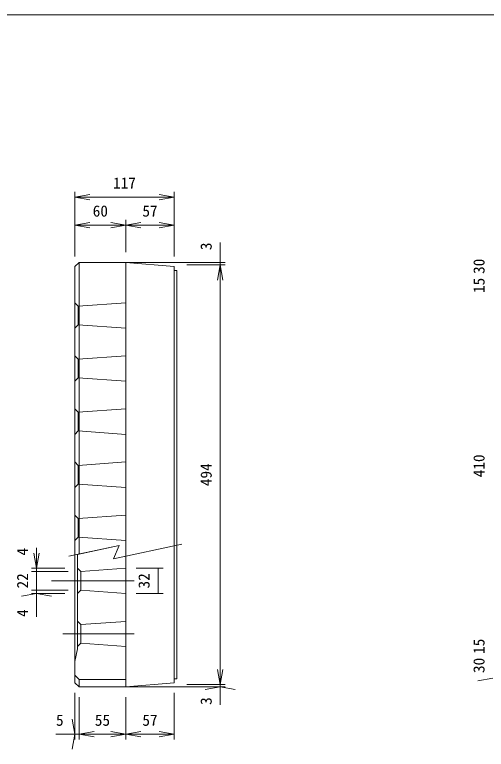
# Model space of a CAD drawing. Units: millimetres on the paper, scale 1:6. Extents: x 70 to 700, y 33 to 686.
# Drawn here: x 429.2 to 521.8, y 162.8 to 307 of the extents above; entities that cross this region are included whole.
import ezdxf
from ezdxf.enums import TextEntityAlignment as Align

# ---------------------------------------------------------------- set-up
doc = ezdxf.new("R2010")
doc.units = ezdxf.units.MM
doc.layers.add('シート4', color=4, linetype='Continuous', lineweight=18)
doc.styles.add('ＭＳ ゴシック-5.0-0.0', font='')
doc.styles.get('ＭＳ ゴシック-5.0-0.0').set_extended_font_data('ＭＳ ゴシック-5.0-0.0')

msp = doc.modelspace()

# ---------------------------------------------------------------- linework, layer by layer
at = {"layer": 'シート4', "color": 2}
for p, q in [((699.902, 307.023), (75.152, 307.023)), ((441.815, 258.405), (440.982, 257.571)), ((441.815, 201.166), (441.815, 258.405)), ((450.982, 258.405), (441.815, 258.405)), ((450.982, 175.071), (450.982, 258.405)), ((450.982, 258.405), (460.482, 257.571)), ((440.982, 175.905), (440.982, 257.571)), ((460.482, 175.905), (460.482, 257.571)), ((460.482, 256.814), (460.982, 256.814)), ((460.982, 176.662), (460.982, 256.814)), ((439.768, 200.723), (449.701, 202.871)), ((448.53, 200.195), (462.008, 203.109)), ((449.701, 202.871), (448.53, 200.195)), ((441.482, 182.571), (441.482, 201.094)), ((441.482, 198.405), (442.148, 197.738)), ((450.982, 198.369), (442.148, 197.738)), ((442.148, 194.071), (442.148, 197.738)), ((442.148, 194.071), (441.482, 193.405)), ((442.148, 194.071), (450.982, 193.44)), ((441.482, 187.988), (442.148, 187.321)), ((450.982, 187.952), (442.148, 187.321)), ((442.148, 183.655), (442.148, 187.321)), ((442.148, 183.655), (441.482, 182.988)), ((442.148, 183.655), (450.982, 183.024)), ((441.482, 182.571), (440.982, 180.071)), ((440.982, 177.405), (441.815, 176.571)), ((440.982, 175.905), (441.815, 175.071)), ((441.815, 176.571), (441.815, 175.071)), ((450.982, 176.571), (441.815, 176.571)), ((460.482, 175.905), (450.982, 175.071)), ((460.482, 176.662), (460.982, 176.662)), ((450.982, 175.071), (441.815, 175.071))]:
    msp.add_line(p, q, dxfattribs=at)
at = {"layer": 'シート4'}
for p, q in [((440.982, 259.571), (440.982, 272.233)), ((440.982, 271.233), (443.936, 271.754)), ((440.982, 271.233), (443.936, 270.712)), ((440.982, 271.233), (460.482, 271.233)), ((460.482, 271.233), (457.527, 271.754)), ((460.482, 271.233), (457.527, 270.712)), ((460.482, 259.571), (460.482, 272.233)), ((440.982, 265.734), (443.936, 266.255)), ((440.982, 265.734), (443.936, 265.213)), ((440.982, 265.734), (450.982, 265.734)), ((450.982, 265.734), (448.027, 266.255)), ((450.982, 265.734), (448.027, 265.213)), ((450.982, 260.405), (450.982, 266.734)), ((450.982, 265.734), (453.936, 266.255)), ((450.982, 265.734), (453.936, 265.213)), ((450.982, 265.734), (460.482, 265.734)), ((460.482, 265.734), (457.527, 266.255)), ((460.482, 265.734), (457.527, 265.213)), ((469.508, 258.405), (469.508, 262.313)), ((450.982, 258.405), (470.508, 258.405)), ((469.508, 257.905), (469.508, 258.405)), ((462.982, 257.905), (470.508, 257.905)), ((469.508, 257.905), (468.987, 254.95)), ((469.508, 257.905), (470.029, 254.95)), ((469.508, 257.905), (469.508, 175.571)), ((440.982, 250.488), (441.648, 249.821)), ((450.982, 250.488), (441.648, 249.821)), ((441.648, 246.155), (441.648, 249.821)), ((441.648, 246.155), (440.982, 245.488)), ((441.648, 246.155), (450.982, 245.488)), ((440.982, 240.071), (441.648, 239.405)), ((450.982, 240.071), (441.648, 239.405)), ((441.648, 235.738), (441.648, 239.405)), ((441.648, 235.738), (440.982, 235.071)), ((441.648, 235.738), (450.982, 235.071)), ((440.982, 229.655), (441.648, 228.988)), ((450.982, 229.655), (441.648, 228.988)), ((441.648, 225.321), (441.648, 228.988)), ((441.648, 225.321), (440.982, 224.655)), ((441.648, 225.321), (450.982, 224.655)), ((440.982, 219.238), (441.648, 218.571)), ((450.982, 219.238), (441.648, 218.571)), ((441.648, 214.905), (441.648, 218.571)), ((441.648, 214.905), (440.982, 214.238)), ((441.648, 214.905), (450.982, 214.238)), ((440.982, 208.821), (441.648, 208.155)), ((450.982, 208.821), (441.648, 208.155)), ((441.648, 204.488), (441.648, 208.155)), ((441.648, 204.488), (440.982, 203.821)), ((441.648, 204.488), (450.982, 203.821)), ((433.453, 198.405), (433.453, 202.368)), ((433.453, 198.405), (432.932, 201.359)), ((433.453, 198.405), (433.974, 201.359)), ((432.453, 198.405), (438.982, 198.405)), ((432.453, 197.738), (439.648, 197.738)), ((433.453, 197.738), (433.453, 198.405)), ((433.453, 197.738), (433.453, 194.071)), ((452.982, 198.405), (458.306, 198.405)), ((457.306, 198.405), (457.306, 193.405)), ((436.363, 195.905), (452.62, 195.905)), ((433.453, 193.405), (430.499, 192.884)), ((432.453, 194.071), (439.648, 194.071)), ((432.453, 193.405), (438.982, 193.405)), ((433.453, 194.071), (433.453, 193.405)), ((433.453, 193.405), (436.408, 192.884)), ((433.453, 193.405), (433.453, 188.818)), ((452.982, 193.405), (458.306, 193.405)), ((438.617, 185.488), (452.62, 185.488)), ((469.508, 175.571), (468.987, 178.526)), ((469.508, 175.571), (470.029, 178.526)), ((523.091, 176.809), (520.137, 176.288)), ((450.982, 175.071), (470.508, 175.071)), ((462.982, 175.571), (470.508, 175.571)), ((469.508, 175.071), (466.553, 174.55)), ((469.508, 175.571), (469.508, 175.071)), ((469.508, 175.071), (472.462, 174.55)), ((469.508, 175.071), (469.508, 171.553)), ((440.982, 164.795), (440.982, 173.905)), ((441.815, 164.795), (441.815, 173.071)), ((450.982, 164.795), (450.982, 173.071)), ((460.482, 164.795), (460.482, 173.905)), ((440.982, 165.795), (440.461, 168.749)), ((441.815, 165.795), (444.769, 166.316)), ((450.982, 165.795), (448.027, 166.316)), ((450.982, 165.795), (453.936, 166.316)), ((460.482, 165.795), (457.527, 166.316)), ((440.982, 165.795), (437.269, 165.795)), ((440.982, 165.795), (440.461, 162.84)), ((440.982, 165.795), (441.815, 165.795)), ((441.815, 165.795), (444.769, 165.274)), ((450.982, 165.795), (441.815, 165.795)), ((450.982, 165.795), (448.027, 165.274)), ((450.982, 165.795), (453.936, 165.274)), ((450.982, 165.795), (460.482, 165.795)), ((460.482, 165.795), (457.527, 165.274))]:
    msp.add_line(p, q, dxfattribs=at)
at = {"layer": 'シート4', "color": 9}
for p, q in [((449.701, 202.871), (441.482, 201.094)), ((448.53, 200.195), (449.701, 202.871)), ((441.482, 201.094), (441.482, 198.405)), ((450.982, 200.725), (448.53, 200.195)), ((450.982, 198.369), (450.982, 200.725)), ((441.482, 198.405), (442.148, 197.738)), ((442.148, 197.738), (450.982, 198.369)), ((442.148, 194.071), (441.482, 193.405)), ((441.482, 193.405), (441.482, 187.988)), ((450.982, 193.44), (442.148, 194.071)), ((450.982, 187.952), (450.982, 193.44)), ((441.482, 187.988), (442.148, 187.321)), ((442.148, 187.321), (450.982, 187.952)), ((442.148, 183.655), (441.482, 182.988)), ((450.982, 183.024), (442.148, 183.655)), ((441.482, 182.571), (440.982, 180.071)), ((441.482, 182.988), (441.482, 182.571)), ((450.982, 176.571), (450.982, 183.024)), ((440.982, 180.071), (440.982, 177.405)), ((440.982, 177.405), (441.815, 176.571)), ((441.815, 176.571), (450.982, 176.571))]:
    msp.add_line(p, q, dxfattribs=at)

# ---------------------------------------------------------------- texts
at = {"layer": 'シート4', "color": 7, "style": 'ＭＳ ゴシック-5.0-0.0'}
for s, p in [('117', (448.482, 272.233)), ('60', (444.482, 266.734)), ('57', (454.232, 266.734)), ('5', (437.269, 166.795)), ('55', (444.898, 166.795)), ('57', (454.232, 166.795))]:
    msp.add_text(s, height=2.199, dxfattribs=at).set_placement(p, align=Align.BOTTOM_LEFT)
for s, p in [('3', (468.508, 260.813)), ('30', (522.091, 256.142)), ('15', (522.091, 252.392)), ('410', (522.091, 216.226)), ('494', (468.508, 214.488)), ('4', (432.453, 200.868)), ('22', (432.453, 194.405)), ('32', (456.306, 194.405)), ('4', (432.453, 188.818)), ('15', (522.091, 181.559)), ('30', (522.091, 177.809)), ('3', (468.508, 171.553))]:
    msp.add_text(s, height=2.199, rotation=90, dxfattribs=at).set_placement(p, align=Align.BOTTOM_LEFT)

doc.saveas('drawing.dxf')
